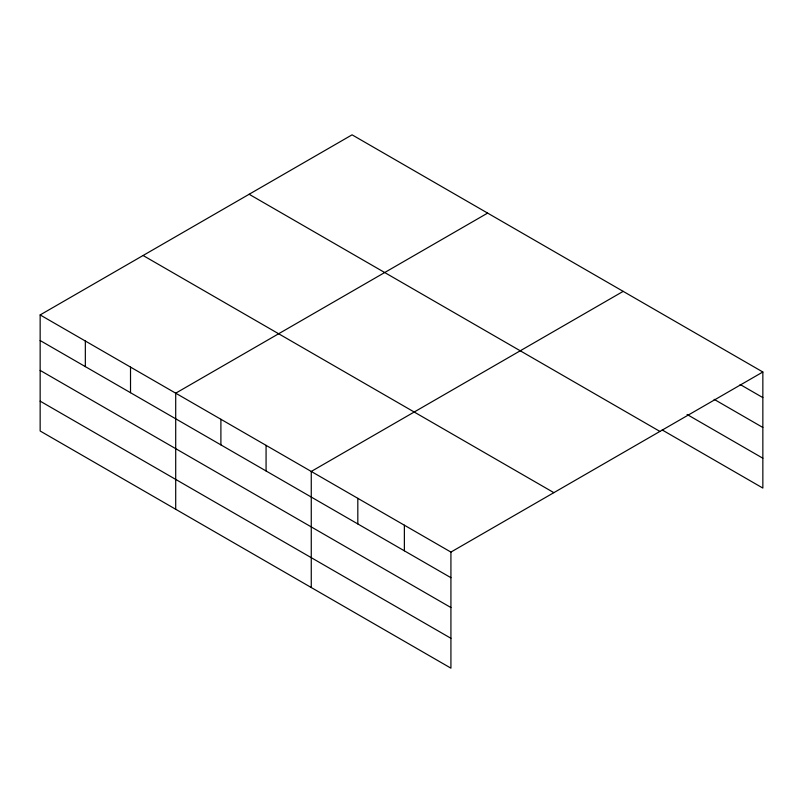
<?xml version="1.0" encoding="UTF-8"?>
<svg xmlns="http://www.w3.org/2000/svg" width="803" height="803" viewBox="0 0 803 803"><rect width="100%" height="100%" fill="white"/><g stroke="black" fill="none" stroke-linecap="round" stroke-linejoin="round"><path stroke-width="1.2" d="M450.925 607.55L450.925 552.083L40.15 314.927L40.15 431L450.925 668.166L450.925 607.55L40.15 370.394M40.15 314.927L352.075 134.834L762.85 372L762.85 488.073L662.164 429.946M487.632 213.096L175.706 393.189L175.706 509.263M623.188 291.359L311.263 471.451L311.263 587.525M450.925 552.083L762.85 372M740.115 384.486L762.85 397.605M714.128 399.332L762.85 427.467M687.067 414.468L762.85 458.222M249.141 194.266L659.915 431.422M143.085 255.495L553.859 492.651M40.15 340.532L450.925 577.698M40.15 401.149L450.925 638.305M404.371 525.202L404.371 550.818M357.817 498.332L357.817 523.937M266.074 445.364L266.074 470.97M220.895 419.276L220.895 444.882M130.518 367.101L130.518 392.707M85.339 341.014L85.339 366.62"/></g></svg>
